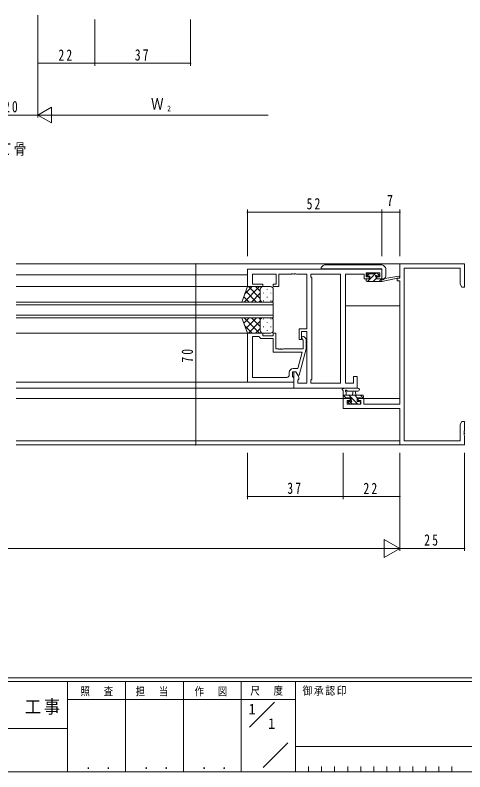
# Model space of a CAD drawing. Units: millimetres on the paper. Extents: x -397 to 397, y -282 to 282.
# Drawn here: x 101 to 275, y -282.1 to 10.5 of the extents above; entities that cross this region are included whole.
import ezdxf
from ezdxf.enums import TextEntityAlignment as Align

# ---------------------------------------------------------------- set-up
doc = ezdxf.new("R2010")
doc.units = ezdxf.units.MM
for name, color, linetype, lineweight in [('0-1_YKK_ZWAK', 7, 'Continuous', 18), ('0-3_YKK_11', 7, 'Continuous', 18), ('0-4_YKK_12', 2, 'Continuous', 18), ('0-5_YKK_13', 4, 'Continuous', 18), ('0-6_YKK_D', 6, 'Continuous', 18)]:
    doc.layers.add(name, color=color, linetype=linetype, lineweight=lineweight)
doc.layers.add('0-2_USER1', color=7, linetype='Continuous')
doc.styles.add('ＭＳ ゴシック', font='')
doc.styles.get('ＭＳ ゴシック').set_extended_font_data('MS Gothic')

msp = doc.modelspace()

# ---------------------------------------------------------------- linework, layer by layer
at = {"layer": '0-1_YKK_ZWAK'}
for p, q in [((376.092, -245.688), (-393.908, -245.688)), ((338.292, -247.088), (-393.908, -247.088)), ((121.292, -247.088), (121.292, -282.088)), ((143.692, -247.088), (143.692, -282.088)), ((166.092, -247.088), (166.092, -282.088)), ((188.492, -247.088), (188.492, -282.088)), ((209.492, -247.088), (209.492, -282.088)), ((189.476, -254.087), (121.292, -254.087)), ((189.476, -254.087), (209.492, -254.087)), ((191.662, -264.824), (201.355, -255.13)), ((-7.508, -265.287), (121.292, -265.287)), ((196.964, -280.433), (206.488, -270.909)), ((209.492, -272.288), (310.291, -272.288)), ((214.532, -279.988), (214.532, -282.088)), ((219.572, -279.988), (219.572, -282.088)), ((224.612, -279.988), (224.612, -282.088)), ((229.652, -279.988), (229.652, -282.088)), ((234.692, -279.988), (234.692, -282.088)), ((239.732, -279.988), (239.732, -282.088)), ((244.772, -279.988), (244.772, -282.088)), ((249.812, -279.988), (249.812, -282.088)), ((254.852, -279.988), (254.852, -282.088)), ((259.892, -279.988), (259.892, -282.088)), ((264.932, -279.988), (264.932, -282.088)), ((269.972, -279.988), (269.972, -282.088)), ((-393.908, -282.088), (338.292, -282.088))]:
    msp.add_line(p, q, dxfattribs=at)
at = {"layer": '0-3_YKK_11'}
for p, q in [((242.844, -87.688), (190.844, -87.688)), ((190.844, -87.688), (190.844, -94.488)), ((242.844, -91.488), (242.844, -87.688)), ((274.844, -85.688), (249.844, -85.688)), ((249.844, -85.688), (249.844, -91.188)), ((251.474, -87.318), (273.214, -87.318)), ((251.474, -154.058), (251.474, -87.318)), ((273.214, -87.318), (273.214, -93.596)), ((274.844, -94.688), (274.844, -85.688)), ((192.774, -89.618), (202.044, -89.618)), ((203.044, -89.618), (207.885, -89.618)), ((213.844, -89.618), (213.844, -110.788)), ((215.344, -89.618), (215.344, -90.688)), ((226.914, -89.618), (215.344, -89.618)), ((215.344, -90.688), (215.774, -91.118)), ((226.914, -131.758), (226.914, -89.618)), ((226.914, -131.758), (226.914, -89.618)), ((228.844, -89.618), (236.044, -89.618)), ((228.844, -131.758), (228.844, -89.618)), ((236.844, -89.188), (242.044, -89.188)), ((240.944, -90.688), (240.944, -91.488)), ((242.044, -90.688), (240.944, -90.688)), ((242.044, -89.188), (242.044, -90.688)), ((215.774, -91.118), (215.774, -130.258)), ((240.944, -91.488), (242.844, -91.488)), ((249.844, -92.188), (249.844, -139.958)), ((190.844, -94.488), (196.844, -94.488)), ((213.844, -110.788), (210.844, -110.788)), ((190.844, -112.488), (196.844, -112.488)), ((190.844, -131.488), (190.844, -112.488)), ((192.774, -113.788), (192.774, -129.558)), ((192.774, -113.788), (192.774, -129.558)), ((196.844, -112.488), (196.844, -113.488)), ((196.844, -113.488), (200.844, -113.488)), ((211.844, -111.788), (213.844, -111.788)), ((213.844, -111.788), (213.844, -131.758)), ((200.844, -114.488), (196.044, -114.488)), ((200.844, -119.888), (200.844, -114.488)), ((212.052, -119.888), (200.844, -119.888)), ((203.069, -118.708), (203.619, -118.708)), ((204.802, -118.588), (212.444, -118.588)), ((210.364, -126.188), (212.052, -119.888)), ((213.644, -118.584), (210.937, -128.688)), ((207.044, -128.558), (207.044, -127.688)), ((208.544, -126.188), (210.364, -126.188)), ((208.844, -127.488), (208.844, -133.688)), ((208.844, -131.488), (190.844, -131.488)), ((192.774, -129.558), (206.044, -129.558)), ((233.344, -133.688), (233.344, -129.188)), ((208.844, -133.688), (233.344, -133.688)), ((213.844, -131.758), (210.344, -131.758)), ((215.344, -131.758), (226.914, -131.758)), ((231.844, -131.758), (228.844, -131.758)), ((230.644, -137.688), (227.844, -137.688)), ((227.844, -137.688), (227.844, -141.588)), ((229.474, -138.488), (230.644, -138.488)), ((229.474, -139.958), (229.474, -138.488)), ((234.744, -139.958), (229.474, -139.958)), ((230.644, -138.488), (230.644, -137.688)), ((235.944, -137.688), (233.644, -137.688)), ((235.944, -139.958), (235.944, -137.688)), ((249.844, -139.958), (235.944, -139.958)), ((227.844, -141.588), (249.844, -141.588)), ((249.844, -141.588), (249.844, -155.688)), ((274.844, -155.688), (274.844, -152.146)), ((249.844, -155.688), (274.844, -155.688))]:
    msp.add_line(p, q, dxfattribs=at)
for points in [[(196.844, -94.488), (196.844, -93.488), (192.774, -93.488), (192.774, -89.618)], [(202.044, -89.618), (202.044, -93.488), (200.844, -93.488), (200.844, -94.488), (203.044, -94.488), (203.044, -89.618)], [(207.885, -89.618), (208.069, -89.498), (208.619, -89.498), (208.802, -89.618), (208.885, -89.618), (209.069, -89.498), (209.619, -89.498), (209.802, -89.618), (213.844, -89.618)], [(236.044, -89.618), (236.044, -90.418), (236.044, -91.488), (237.944, -91.488), (237.944, -90.688), (236.844, -90.688), (236.844, -89.188)], [(249.844, -91.188), (248.844, -91.188), (248.844, -92.188), (249.844, -92.188)], [(273.214, -93.596), (273.844, -94.688), (274.844, -94.688)], [(210.844, -110.788), (210.844, -114.988), (211.844, -114.988), (211.844, -111.788)], [(196.044, -114.488), (195.544, -113.988), (195.344, -113.788), (192.774, -113.788)], [(200.844, -113.488), (200.844, -112.488), (201.844, -112.488), (201.844, -118.588), (202.885, -118.588), (203.069, -118.708)], [(212.868, -113.863), (213.644, -114.639), (213.644, -118.584)], [(212.444, -118.588), (212.444, -115.136), (212.019, -114.712)], [(203.619, -118.708), (203.802, -118.588), (203.885, -118.588), (204.069, -118.708), (204.619, -118.708), (204.802, -118.588)], [(210.937, -128.688), (210.337, -128.688), (209.644, -127.488), (208.344, -127.488), (208.344, -129.288), (208.544, -129.488), (208.844, -129.788), (208.844, -131.488)], [(210.344, -131.758), (210.344, -130.688), (210.774, -130.258), (210.774, -129.445), (209.644, -127.488), (208.844, -127.488)], [(215.774, -130.258), (215.344, -130.688), (215.344, -131.758)], [(233.344, -129.188), (231.844, -129.188), (231.844, -131.758)], [(233.644, -137.688), (233.644, -138.488), (234.744, -138.488), (234.744, -139.958)], [(274.844, -152.146), (274.724, -151.963), (274.724, -151.413), (274.844, -151.229), (274.844, -151.146), (274.724, -150.963), (274.724, -150.413), (274.844, -150.229), (274.844, -146.688), (273.844, -146.688), (273.214, -147.779), (273.214, -154.058), (251.474, -154.058)]]:
    msp.add_lwpolyline(points, dxfattribs=at)
for centre, radius, start, end in [((212.444, -114.288), 0.6, 44.99999, 225.00001), ((206.044, -128.558), 1, 270.00001, 359.99999), ((208.544, -127.688), 1.5, 90.00001, 179.99999)]:
    msp.add_arc(centre, radius, start, end, dxfattribs=at)
at = {"layer": '0-4_YKK_12'}
for p, q in [((101.344, -85.688), (250.144, -85.688)), ((101.344, -89.888), (190.844, -89.888)), ((191.344, -94.488), (101.344, -94.488)), ((200.844, -100.488), (101.344, -100.488)), ((101.344, -101.488), (200.844, -101.488)), ((200.844, -106.488), (200.844, -100.488)), ((249.844, -101.888), (228.844, -101.888)), ((200.844, -105.488), (101.344, -105.488)), ((101.344, -106.488), (200.844, -106.488)), ((101.344, -112.488), (191.344, -112.488)), ((101.344, -131.488), (208.844, -131.488)), ((101.344, -133.688), (209.144, -133.688)), ((101.344, -137.688), (230.944, -137.688)), ((249.844, -137.688), (233.344, -137.688)), ((101.344, -154.058), (249.844, -154.058)), ((101.344, -155.688), (250.144, -155.688))]:
    msp.add_line(p, q, dxfattribs=at)
at = {"layer": '0-5_YKK_13'}
for p, q in [((219.344, -87.688), (219.344, -87.587)), ((219.904, -86.527), (219.637, -86.795)), ((220.344, -87.587), (233.344, -87.587)), ((235.965, -86.087), (220.965, -86.087)), ((233.344, -87.587), (233.636, -87.587)), ((233.636, -87.587), (234.3, -87.587)), ((234.3, -87.587), (234.344, -87.587)), ((234.344, -87.587), (235.344, -87.587)), ((235.344, -87.587), (242.844, -87.587)), ((242.672, -86.087), (235.965, -86.087)), ((242.722, -86.087), (242.672, -86.087)), ((242.844, -90.487), (242.844, -87.587)), ((243.897, -86.641), (243.783, -86.527)), ((244.051, -86.795), (243.897, -86.641)), ((244.344, -87.614), (244.344, -87.502)), ((244.344, -90.487), (244.344, -87.614)), ((237.144, -90.088), (237.144, -89.588)), ((238.129, -89.413), (237.237, -90.305)), ((240.5, -89.288), (237.3, -92.488)), ((237.444, -89.288), (237.944, -89.288)), ((238.144, -89.488), (240.144, -89.488)), ((240.344, -89.288), (240.944, -89.288)), ((241.444, -90.388), (241.105, -90.388)), ((241.156, -89.376), (241.656, -89.876)), ((242.844, -90.487), (242.844, -91.487)), ((243.956, -91.314), (249.498, -90.491)), ((236.844, -92.188), (236.844, -91.788)), ((237.144, -91.488), (238.244, -91.488)), ((237.144, -92.488), (242.842, -92.488)), ((240.644, -91.389), (239.545, -92.488)), ((240.644, -90.849), (240.644, -91.488)), ((240.644, -91.488), (242.842, -91.488)), ((242.79, -91.488), (241.79, -92.488)), ((242.842, -92.488), (249.603, -91.081)), ((242.844, -91.487), (242.93, -91.487)), ((242.93, -91.487), (243.344, -91.487)), ((188.697, -100.488), (190.84, -94.488)), ((195.572, -94.488), (189.572, -100.488)), ((192.743, -94.488), (189.783, -97.448)), ((194.392, -100.488), (190.196, -96.292)), ((190.84, -94.488), (196.84, -94.488)), ((195.84, -99.108), (191.22, -94.488)), ((195.84, -96.279), (194.048, -94.488)), ((195.84, -95.488), (195.84, -99.088)), ((195.84, -95.888), (195.84, -99.488)), ((199.84, -94.488), (196.84, -94.488)), ((198.477, -95.408), (198.477, -95.608)), ((200.84, -99.488), (200.84, -95.488)), ((191.563, -100.488), (189.451, -98.376)), ((195.84, -97.048), (192.4, -100.488)), ((197.062, -96.823), (197.062, -97.023)), ((198.477, -98.438), (198.477, -98.638)), ((199.892, -96.823), (199.892, -97.023)), ((197.062, -100.488), (188.697, -100.488)), ((195.897, -99.82), (195.229, -100.488)), ((196.84, -100.488), (199.84, -100.488)), ((197.062, -99.853), (197.062, -100.053)), ((199.892, -99.853), (199.892, -100.053)), ((197.062, -106.488), (188.697, -106.488)), ((188.697, -106.488), (190.84, -112.488)), ((191.563, -106.488), (189.451, -108.599)), ((195.572, -112.488), (189.572, -106.488)), ((194.392, -106.488), (190.196, -110.683)), ((195.84, -107.867), (191.22, -112.488)), ((195.84, -109.927), (192.4, -106.488)), ((195.897, -107.156), (195.229, -106.488)), ((195.84, -111.088), (195.84, -107.488)), ((195.84, -111.488), (195.84, -107.888)), ((196.84, -106.488), (199.84, -106.488)), ((197.062, -107.123), (197.062, -106.923)), ((199.892, -107.123), (199.892, -106.923)), ((200.84, -107.488), (200.84, -111.488)), ((192.743, -112.488), (189.783, -109.527)), ((195.84, -110.696), (194.048, -112.488)), ((197.062, -110.153), (197.062, -109.953)), ((198.477, -108.538), (198.477, -108.338)), ((199.892, -110.153), (199.892, -109.953)), ((190.84, -112.488), (196.84, -112.488)), ((199.84, -112.488), (196.84, -112.488)), ((198.477, -111.568), (198.477, -111.368)), ((233.572, -133.688), (228.409, -133.688)), ((227.844, -137.388), (227.844, -134.707)), ((227.844, -136.488), (235.444, -136.488)), ((228.937, -137.538), (227.887, -136.488)), ((230.944, -137.488), (228.944, -137.488)), ((229.044, -135.307), (229.044, -136.488)), ((233.572, -134.888), (229.611, -134.89)), ((233.432, -139.788), (230.132, -136.488)), ((230.944, -138.427), (230.944, -137.488)), ((231.544, -136.488), (231.646, -135.343)), ((233.377, -137.488), (232.377, -136.488)), ((232.744, -136.488), (232.642, -135.343)), ((235.691, -137.557), (234.622, -136.488)), ((235.744, -136.788), (235.744, -137.388)), ((228.744, -137.688), (228.144, -137.688)), ((230.432, -139.9), (229.932, -139.4)), ((230.144, -138.888), (230.483, -138.888)), ((231.354, -139.955), (230.287, -138.888)), ((231.244, -139.988), (230.644, -139.988)), ((233.544, -139.788), (231.444, -139.788)), ((234.244, -139.988), (233.744, -139.988)), ((234.544, -139.188), (234.544, -139.688)), ((235.444, -137.688), (234.844, -137.688))]:
    msp.add_line(p, q, dxfattribs=at)
for points in [[(219.344, -87.502), (219.344, -87.587), (220.344, -87.587)], [(238.244, -91.488), (238.244, -90.388), (237.444, -90.388)], [(242.842, -92.488), (242.842, -91.488), (242.929, -91.474)], [(234.644, -137.488), (233.344, -137.488), (233.344, -138.888), (234.244, -138.888)]]:
    msp.add_lwpolyline(points, dxfattribs=at)
for centre, radius, start, end in [((220.344, -87.502), 1, 135, 180), ((220.965, -87.587), 1.5, 90, 135), ((242.722, -87.587), 1.5, 45, 90), ((243.344, -87.502), 1, 0, 45), ((237.444, -89.588), 0.3, 90, 180), ((237.444, -90.088), 0.3, 180, 270), ((237.944, -89.488), 0.2, 0, 90), ((240.344, -89.488), 0.2, 90, 180), ((240.644, -90.388), 0.25, 33.05573, 236.94427), ((240.344, -90.849), 0.3, 0, 56.94427), ((241.105, -90.088), 0.3, 213.05573, 270), ((240.944, -89.588), 0.3, 45, 90), ((241.444, -90.088), 0.3, 270, 45), ((243.344, -90.487), 1, 270, 0), ((249.542, -90.788), 0.3, 281.74981, 98.44936), ((237.144, -91.788), 0.3, 90, 180), ((237.144, -92.188), 0.3, 180, 270), ((242.977, -91.77), 0.3, 39.19754, 99.19754), ((243.442, -91.391), 0.3, 219.19754, 338.44936), ((244, -91.611), 0.3, 98.44936, 158.44936), ((196.84, -95.488), 1, 90, 180), ((196.84, -95.488), 1, 90, 180), ((199.84, -95.488), 1, 0, 90), ((196.84, -99.488), 1, 180, 270), ((196.84, -99.488), 1, 180, 270), ((199.84, -99.488), 1, 270, 0), ((196.84, -107.488), 1, 90, 180), ((196.84, -107.488), 1, 90, 180), ((199.84, -107.488), 1, 360, 90), ((196.84, -111.488), 1, 180, 270), ((196.84, -111.488), 1, 180, 270), ((199.84, -111.488), 1, 270, 360), ((227.844, -134.188), 0.3, 79.47122, 240), ((227.544, -134.707), 0.3, 0, 60), ((227.953, -133.598), 0.3, 259.47122, 319.47122), ((228.409, -133.988), 0.3, 90, 139.47122), ((229.044, -134.788), 0.3, 19.18976, 240), ((233.571, -134.288), 0.6, 270.04023, 90.04023), ((228.144, -137.388), 0.3, 180, 270), ((228.744, -137.488), 0.2, 270, 0), ((228.744, -135.307), 0.3, 0, 60), ((229.61, -134.59), 0.3, 199.18976, 270.04023), ((232.144, -135.388), 0.5, 5.09207, 174.90793), ((234.844, -137.488), 0.2, 180, 270), ((235.444, -136.788), 0.3, 0, 90), ((235.444, -137.388), 0.3, 270, 0), ((230.144, -139.188), 0.3, 90, 225), ((230.644, -139.688), 0.3, 225, 270), ((230.483, -139.188), 0.3, 33.05573, 90), ((230.944, -138.888), 0.25, 213.05573, 56.94427), ((231.244, -138.427), 0.3, 180, 236.94427), ((231.244, -139.788), 0.2, 270, 0), ((233.744, -139.788), 0.2, 180, 270), ((234.244, -139.188), 0.3, 0, 90), ((234.244, -139.688), 0.3, 270, 0)]:
    msp.add_arc(centre, radius, start, end, dxfattribs=at)
at = {"layer": '0-6_YKK_D'}
for p, q in [((109.844, 10.477), (109.844, -29.153)), ((109.844, 10.477), (109.844, -29.153)), ((109.844, 8.847), (109.844, -9.153)), ((131.844, 8.847), (131.844, -9.153)), ((131.844, 8.847), (131.844, -9.153)), ((168.844, 8.847), (168.844, -9.153)), ((109.844, -8.153), (131.844, -8.153)), ((131.844, -8.153), (168.844, -8.153)), ((109.844, -28.153), (115.04, -25.153)), ((115.04, -31.153), (115.04, -25.153)), ((109.844, -28.153), (89.844, -28.153)), ((109.844, -28.153), (115.04, -31.153)), ((109.844, -28.153), (120.236, -28.153)), ((115.844, -28.153), (198.844, -28.153)), ((190.844, -82.688), (190.844, -64.688)), ((242.844, -65.688), (190.844, -65.688)), ((242.844, -82.688), (242.844, -64.688)), ((242.844, -82.688), (242.844, -64.688)), ((249.844, -65.688), (242.844, -65.688)), ((249.844, -82.688), (249.844, -64.688)), ((187.844, -85.688), (169.844, -85.688)), ((170.844, -85.688), (170.844, -155.688)), ((187.844, -155.688), (169.844, -155.688)), ((190.844, -158.688), (190.844, -176.688)), ((227.844, -158.688), (227.844, -176.688)), ((227.844, -158.688), (227.844, -176.688)), ((249.844, -158.688), (249.844, -196.688)), ((249.844, -158.688), (249.844, -176.688)), ((249.844, -158.688), (249.844, -196.688)), ((274.844, -158.688), (274.844, -196.688)), ((227.844, -175.688), (190.844, -175.688)), ((249.844, -175.688), (227.844, -175.688)), ((243.782, -192.188), (243.782, -199.188)), ((249.844, -195.688), (243.782, -192.188)), ((242.844, -195.688), (-43.156, -195.688)), ((249.844, -195.688), (237.719, -195.688)), ((249.844, -195.688), (243.782, -199.188)), ((274.844, -195.688), (249.844, -195.688))]:
    msp.add_line(p, q, dxfattribs=at)
for centre, start, end in [((109.844, -8.153), 0, 180), ((109.844, -8.153), 180, 0), ((131.844, -8.153), 0, 180), ((131.844, -8.153), 0, 180), ((131.844, -8.153), 180, 0), ((131.844, -8.153), 180, 0), ((168.844, -8.153), 0, 180), ((168.844, -8.153), 180, 0), ((190.844, -65.688), 0, 180), ((190.844, -65.688), 180, 0), ((242.844, -65.688), 0, 180), ((242.844, -65.688), 0, 180), ((242.844, -65.688), 180, 0), ((242.844, -65.688), 180, 0), ((249.844, -65.688), 0, 180), ((249.844, -65.688), 180, 0), ((170.844, -85.688), 90, 270), ((170.844, -85.688), 270, 90), ((170.844, -155.688), 90, 270), ((170.844, -155.688), 270, 90), ((190.844, -175.688), 0, 180), ((190.844, -175.688), 180, 0), ((227.844, -175.688), 0, 180), ((227.844, -175.688), 0, 180), ((227.844, -175.688), 180, 0), ((227.844, -175.688), 180, 0), ((249.844, -175.688), 0, 180), ((249.844, -175.688), 180, 0), ((274.844, -195.688), 0, 180), ((274.844, -195.688), 180, 0)]:
    msp.add_arc(centre, 0.106, start, end, dxfattribs=at)

# ---------------------------------------------------------------- texts
at = {"layer": '0-1_YKK_ZWAK', "attachment_point": 7, "style": 'ＭＳ ゴシック'}
for s, insert, char_height in [('\\T1.24;\\W0.85;照\\~\\~査', (126.281, -252.868), 3.079), ('\\T1.24;\\W0.85;担\\~\\~当', (147.646, -252.868), 3.079), ('\\T1.24;\\W0.85;作\\~\\~図', (170.412, -252.85), 3.079), ('\\T1.24;\\W0.85;尺\\~\\~度', (192.004, -252.625), 3.079), ('\\T1.17;\\W0.9;御承認印', (212.159, -252.62), 3.079), ('\\T1.17;\\W0.9;工事', (104.723, -260.044), 5.132), ('\\T1.24;\\W0.85;\\~．\\~．', (125.747, -281.034), 3.592), ('\\T1.24;\\W0.85;\\~．\\~．', (148.147, -281.034), 3.592), ('\\T1.24;\\W0.85;\\~．\\~．', (170.547, -281.034), 3.592)]:
    msp.add_mtext(s, dxfattribs=dict(at, insert=insert, char_height=char_height))
at = {"layer": '0-2_USER1', "style": 'ＭＳ ゴシック'}
for p in [(191.292, -261.087), (198.825, -266.687)]:
    msp.add_text('1', height=4.106, dxfattribs=at).set_placement(p, align=Align.BOTTOM_LEFT)
at = {"layer": '0-2_USER1', "insert": (89.256, -43.911), "char_height": 4.399, "attachment_point": 7, "style": 'ＭＳ ゴシック'}
msp.add_mtext('\\T1.17;\\W0.8;たて骨', dxfattribs=at)
at = {"layer": '0-6_YKK_D', "color": 7, "style": 'ＭＳ ゴシック', "width": 0.8}
for s, height, p in [('Ｗ', 4.399, (153.591, -27.353)), ('2', 2.199, (159.829, -27.353)), ('7', 4.399, (244.797, -64.688))]:
    msp.add_text(s, height=height, dxfattribs=at).set_placement(p, align=Align.BOTTOM_LEFT)
at = {"layer": '0-6_YKK_D', "color": 7, "char_height": 4.399, "attachment_point": 7, "style": 'ＭＳ ゴシック'}
for s, insert in [('\\T1.37;\\W0.75;22', (117.749, -7.153)), ('\\T1.37;\\W0.75;37', (147.298, -7.153)), ('\\T1.37;\\W0.75;20', (96.701, -27.153)), ('\\T1.37;\\W0.75;52', (213.762, -64.688)), ('\\T1.37;\\W0.75;37', (206.298, -174.688)), ('\\T1.37;\\W0.75;22', (235.749, -174.688)), ('\\T1.37;\\W0.75;25', (259.262, -194.688))]:
    msp.add_mtext(s, dxfattribs=dict(at, insert=insert))
at = {"layer": '0-6_YKK_D', "color": 7, "insert": (169.844, -123.88), "char_height": 4.399, "attachment_point": 7, "rotation": 90, "style": 'ＭＳ ゴシック'}
msp.add_mtext('\\T1.37;\\W0.75;70', dxfattribs=at)

doc.saveas('drawing.dxf')
